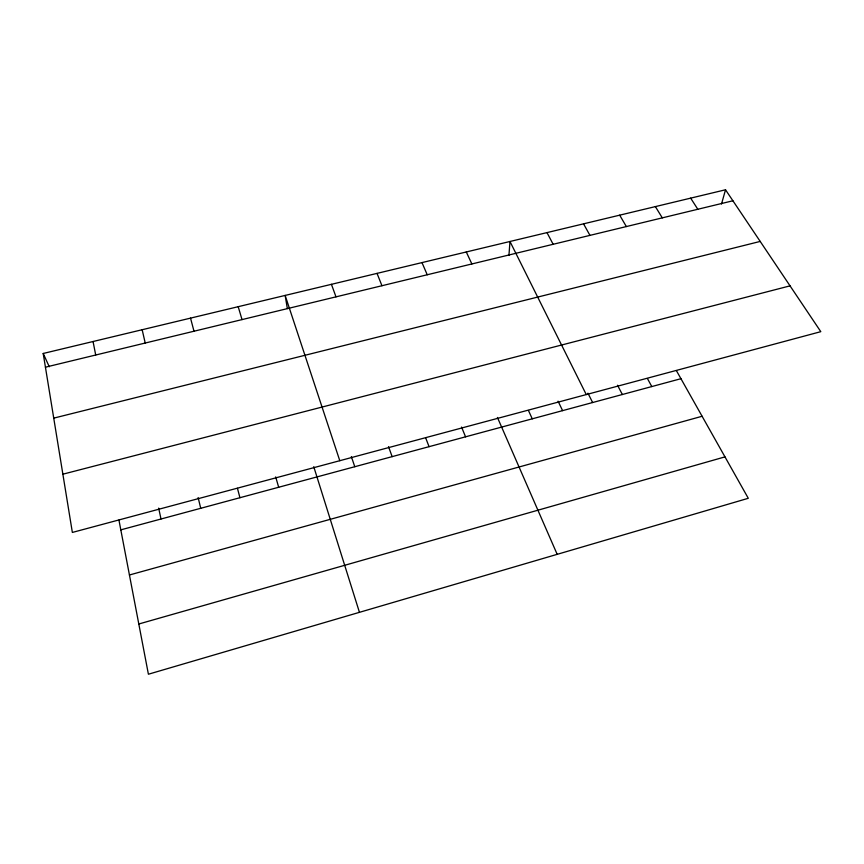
<?xml version="1.0" encoding="UTF-8"?>
<svg xmlns="http://www.w3.org/2000/svg" width="864" height="864" viewBox="0 0 864 864"><rect width="100%" height="100%" fill="white"/><g stroke="black" fill="none" stroke-linecap="round" stroke-linejoin="round"><path stroke-width="1.3" d="M508.928 255.474L509.976 241.488L586.267 394.578M721.516 204.001L725.522 189.778L43.2 353.473L72.36 532.44L820.8 331.668L725.522 189.778M138.802 624.002L724.961 456.883M129.438 574.992L702.097 416.264M120.809 529.859L680.94 378.702M62.867 474.196L790.042 285.854M53.741 418.133L760.212 241.423M45.436 367.189L732.91 200.772M690.66 198.137L697.81 209.261M655.387 206.604L662.288 217.858M619.682 215.168L626.346 226.562M676.469 370.753L748.289 498.29L148.403 674.222L118.94 520.063M583.546 223.841L589.961 235.375M647.438 378.54L651.791 386.575M546.988 232.61L553.144 244.285M617.522 385.247L622.35 394.513M587.941 393.185L592.618 402.538M558.068 401.188L562.594 410.648M466.29 251.964L471.863 263.963M528.444 410.476L532.267 418.824M43.2 353.473L49.291 366.768M497.426 417.452L557.183 554.342M421.988 262.602L427.226 274.763M461.549 427.064L465.566 436.828M377.039 273.38L381.942 285.725M425.725 438.037L429.073 446.677M331.43 284.321L335.988 296.849M388.519 446.645L392.148 456.646M351.356 456.613L354.78 466.722M339.79 460.706L285.152 295.423L287.345 308.599M313.751 466.7L359.446 612.328M238.194 306.688L242.028 319.594M275.681 476.896L278.683 487.264M237.438 488.279L239.933 497.718M190.534 318.125L193.99 331.225M198.137 497.556L200.718 508.302M142.16 329.735L145.217 343.03M158.663 508.129L161.006 519.016M93.053 341.507L95.71 355.018"/></g></svg>
